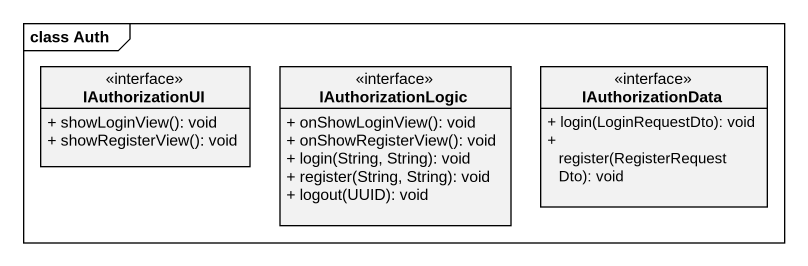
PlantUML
@startuml
mainframe class Auth
hide circle
hide empty members
skinparam classAttributeIconSize 0
class IAuthorizationUI <<interface>> {
  + showLoginView(): void
  + showRegisterView(): void
}
class IAuthorizationLogic <<interface>> {
  + onShowLoginView(): void
  + onShowRegisterView(): void
  + login(String, String): void
  + register(String, String): void
  + logout(UUID): void
}
class IAuthorizationData <<interface>> {
  + login(LoginRequestDto): void
  + register(RegisterRequestDto): void
}
@enduml
